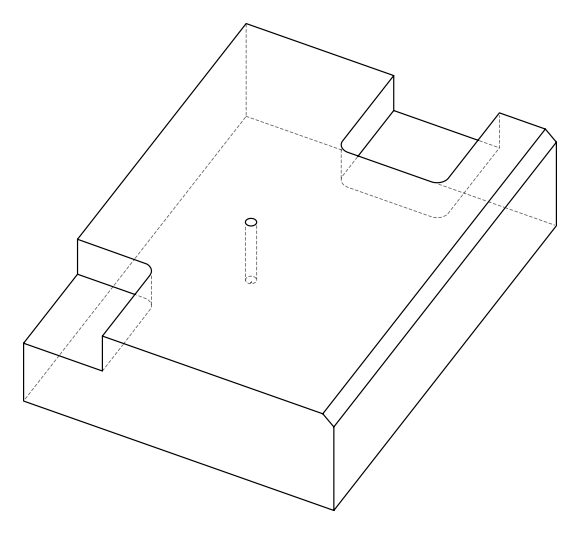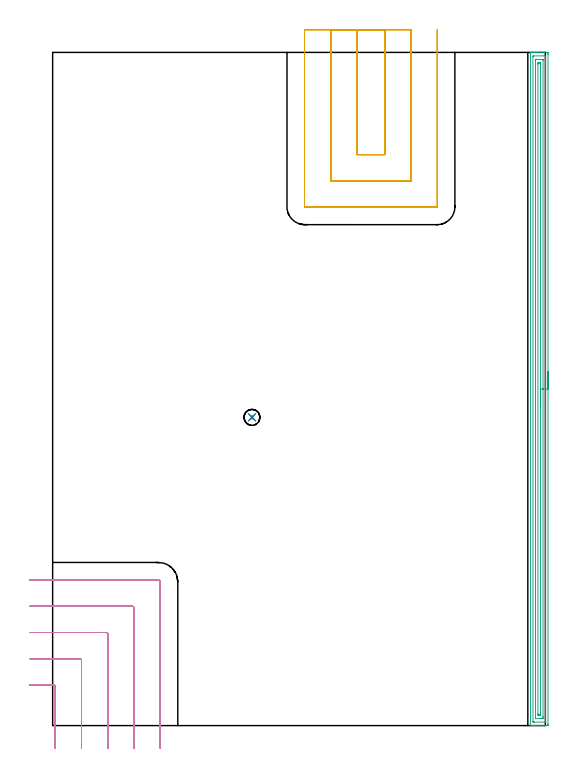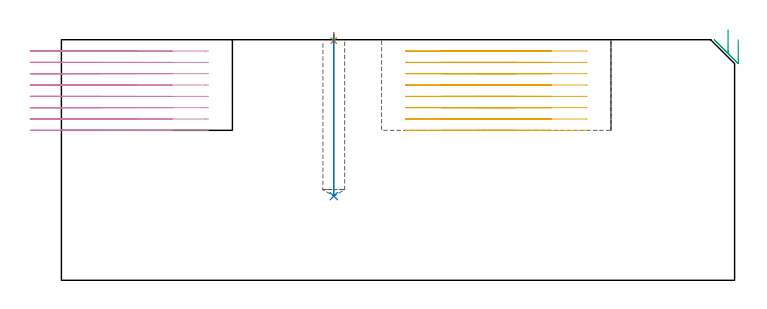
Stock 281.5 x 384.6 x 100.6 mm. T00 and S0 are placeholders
(PLAN: 5 operations, 3 tool changes, 36.5 min)
(1 SPOT_DRILL | STEP1POCKET | NXT0321_9005460120000 | 0.03 min | 1 mm3)
(2 DRILL_BLIND_HOLE_INTO_CENTER | STEP1POCKET | UGT0301_206 | 0.27 min | 4112 mm3)
(3 AREA_MILL | FG_CHAMFER_SURFACE | UGT0205_001 | 12.53 min | 19216 mm3)
(4 MILL_CORNER_NOTCH_RECTANGULAR | CORNER_NOTCH_RECTANGULAR | UGT0201_094 | Follow Part, ap 5, ae 75% | 9.87 min | 251577 mm3)
(5 MILL_SLOT | SLOT_PARTIAL_RECTANGULAR | UGT0201_094 | Follow Part, ap 5, ae 75% | 13.76 min | 356001 mm3)
(TOOL NXT0321_9005460120000 | NC Spot Drill, 142deg, 12mm, Carbide, Uncoated | D12 PA142 FL30 Z2)
(TOOL UGT0301_206 | Twist Drill 9.1 mm | D9.1 PA118 FL78 Z2)
(TOOL UGT0205_001 | Chamfer Mill 20 x 3 x 45 deg. | D20 FL50 Z2)
(TOOL UGT0201_094 | End mill 20 mm | D20 FL38 Z4)
(OP 1 SPOT_DRILL)
G17 G21 G94 G90
T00 M6
G54
G17 G0 G90 X113.9 Y176.1 S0 M3
G43 Z110.6 H0
G94 G81 G98 Z100.208 F250. R103.6
G80
M5
M2
(OP 2 DRILL_BLIND_HOLE_INTO_CENTER)
G17 G21 G94 G90
T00 M6
G54
G17 G0 G90 X113.9 Y176.1 S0 M3
G43 Z110.6 H0
G94 G81 G98 Z35.2 F250. R102.6
G80
M5
M2
(OP 3 AREA_MILL)
G17 G21 G94 G90
T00 M6
G54
G17 G0 G90 X283. Y202.3 S1061 M3
G43 Z110.6 H0
Z100.6
G94 G1 Y202.262 Z99.728 F250.
Y202.148 Z98.864
Y201.959 Z98.012
Y201.697 Z97.18
Y201.363 Z96.374
Y200.96 Z95.6
Y200.492 Z94.864
Y199.96 Z94.172
Y199.371 Z93.529
Y198.728 Z92.94
Y198.036 Z92.408
Y197.3 Z91.94
Y196.526 Z91.537
Y195.72 Z91.203
Y194.888 Z90.941
Y194.036 Z90.752
Y193.172 Z90.638
Y192.3 Z90.6
Y0.957
X282.999 Y0.622 Z90.601
X282.994 Y0.069 Z90.604
X282.992 Y0.008 Z90.606
X282.444 Y0.004 Z91.153
X281.826 Y0. Z91.771
X276.222 Z97.372
X274.792 Z98.804
X274.444 Z99.151
X273.749 Z99.85
X273.435 Z100.165
X273.042 Y0.007 Z100.55
X273.003 Y0.01 Z100.588
X273. Y0.175 Z100.6
Y384.425
X273.003 Y384.591 Z100.588
X273.043 Y384.6 Z100.548
X273.435 Z100.165
X273.749 Z99.851
X274.444 Z99.151
X275.681 Z97.916
X276.222 Z97.372
X276.841 Z96.755
X282.174 Z91.424
X282.444 Y384.598 Z91.153
X282.992 Y384.592 Z90.606
X282.994 Y384.531 Z90.604
X282.999 Y383.978 Z90.601
X283. Y383.42 Z90.6
Y192.3
X281.586 Z92.014
X281.585 Y2.409 Z92.015
X281.584 Y2.38 Z92.016
X281.556 Y2.01 Z92.044
X281.072 Y2.001 Z92.528
X275.333 Y2. Z98.267
X274.85 Y2.001 Z98.75
X274.444 Y2.01 Z99.156
X274.416 Y2.409 Z99.184
X274.415 Y2.439 Z99.185
Y382.191
X274.416 Y382.22 Z99.184
X274.444 Y382.59 Z99.156
X274.928 Y382.599 Z98.672
X280.667 Y382.6 Z92.933
X281.15 Y382.599 Z92.45
X281.556 Y382.59 Z92.044
X281.584 Y382.191 Z92.016
X281.585 Y382.161 Z92.015
X281.586 Y192.3 Z92.014
X280.172 Z93.428
X280.171 Y5.09 Z93.429
X280.17 Y4.696 Z93.43
X280.164 Y4.196 Z93.436
X280.161 Y4.01 Z93.439
X279.97 Y4.003 Z93.63
X279.778 Y4.001 Z93.822
X279.084 Y4. Z94.516
X276.027 Y4.001 Z97.573
X275.897 Y4.004 Z97.703
X275.851 Y4.008 Z97.749
X275.834 Y4.012 Z97.766
X275.833 Y4.018 Z97.767
X275.83 Y4.064 Z97.77
X275.829 Y4.196 Z97.771
Y4.592
Y379.51
X275.83 Y379.904 Z97.77
X275.835 Y380.404 Z97.765
X275.839 Y380.59 Z97.761
X276.03 Y380.597 Z97.57
X276.222 Y380.599 Z97.378
X276.916 Y380.6 Z96.684
X279.973 Y380.599 Z93.627
X280.103 Y380.596 Z93.497
X280.149 Y380.592 Z93.451
X280.166 Y380.588 Z93.434
X280.167 Y380.582 Z93.433
X280.17 Y380.536 Z93.43
X280.171 Y380.404 Z93.429
X280.172 Y380.008 Z93.428
Y192.3
X278.757 Z94.843
Y6.877
X278.753 Y6.12 Z94.847
X278.751 Y6.016 Z94.849
X278.654 Y6.01 Z94.946
X278.436 Y6.004 Z95.164
X278. Y6. Z95.6
X277.983 Z95.617
X277.558 Y6.004 Z96.042
X277.346 Y6.009 Z96.254
X277.25 Y6.013 Z96.35
X277.248 Y6.086 Z96.352
X277.243 Y6.744 Z96.357
Y377.723
X277.247 Y378.48 Z96.353
X277.249 Y378.584 Z96.351
X277.346 Y378.59 Z96.254
X277.564 Y378.596 Z96.036
X278. Y378.6 Z95.6
X278.017 Z95.583
X278.442 Y378.597 Z95.158
X278.654 Y378.591 Z94.946
X278.75 Y378.587 Z94.85
X278.752 Y378.514 Z94.848
X278.757 Y377.856 Z94.843
Y192.3
Y191.428 Z94.881
Y190.564 Z94.995
Y189.712 Z95.183
Y188.88 Z95.446
Y188.074 Z95.78
Y187.3 Z96.182
Y186.564 Z96.651
Y185.872 Z97.182
Y185.229 Z97.772
Y184.64 Z98.415
Y184.108 Z99.107
Y183.64 Z99.843
Y183.237 Z100.616
Y182.903 Z101.422
Y182.641 Z102.254
Y182.452 Z103.106
Y182.338 Z103.971
Y182.3 Z104.843
G0 Z110.6
M5
M2
(OP 4 MILL_CORNER_NOTCH_RECTANGULAR)
G17 G21 G94 G90
T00 M6
G54
G17 G0 G90 X1.5 Y-13. S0 M3
G43 Z110.6 H0
Z95.862
G94 G1 Y-10. F250.
Y22.206 F500.
G3 X0.506 Y23.2 R1.
G1 X-10.
X-13. F250.
G0 Z110.6
X16.5 Y-13.
Z95.862
G1 Y-10.
Y37.205 F500.
G3 X15.505 Y38.2 R1.
G1 X-10.
X-13. F250.
G0 Z110.6
X31.5 Y-13.
Z95.862
G1 Y-10.
Y52.205 F500.
G3 X30.505 Y53.2 R1.
G1 X-10.
X-13. F250.
G0 Z110.6
X46.5 Y-13.
Z95.862
G1 Y-10.
Y67.205 F500.
G3 X45.505 Y68.2 R1.
G1 X-10.
X-13. F250.
G0 Z110.6
X61.5 Y-13.
Z95.862
G1 Y-10.
Y82. F500.
G3 X60.3 Y83.2 R1.2
G1 X-10.
X-13. F250.
G0 Z110.6
X1.5 Y-13.
Z91.125
G1 Y-10.
Y22.206 F500.
G3 X0.506 Y23.2 R1.
G1 X-10.
X-13. F250.
G0 Z110.6
X16.5 Y-13.
Z91.125
G1 Y-10.
Y37.205 F500.
G3 X15.505 Y38.2 R1.
G1 X-10.
X-13. F250.
G0 Z110.6
X31.5 Y-13.
Z91.125
G1 Y-10.
Y52.205 F500.
G3 X30.505 Y53.2 R1.
G1 X-10.
X-13. F250.
G0 Z110.6
X46.5 Y-13.
Z91.125
G1 Y-10.
Y67.205 F500.
G3 X45.505 Y68.2 R1.
G1 X-10.
X-13. F250.
G0 Z110.6
X61.5 Y-13.
Z91.125
G1 Y-10.
Y82. F500.
G3 X60.3 Y83.2 R1.2
G1 X-10.
X-13. F250.
G0 Z110.6
X1.5 Y-13.
Z86.387
G1 Y-10.
Y22.206 F500.
G3 X0.506 Y23.2 R1.
G1 X-10.
X-13. F250.
G0 Z110.6
X16.5 Y-13.
Z86.387
G1 Y-10.
Y37.205 F500.
G3 X15.505 Y38.2 R1.
G1 X-10.
X-13. F250.
G0 Z110.6
X31.5 Y-13.
Z86.387
G1 Y-10.
Y52.205 F500.
G3 X30.505 Y53.2 R1.
G1 X-10.
X-13. F250.
G0 Z110.6
X46.5 Y-13.
Z86.387
G1 Y-10.
Y67.205 F500.
G3 X45.505 Y68.2 R1.
G1 X-10.
X-13. F250.
G0 Z110.6
X61.5 Y-13.
Z86.387
G1 Y-10.
Y82. F500.
G3 X60.3 Y83.2 R1.2
G1 X-10.
X-13. F250.
G0 Z110.6
X1.5 Y-13.
Z81.65
G1 Y-10.
Y22.206 F500.
G3 X0.506 Y23.2 R1.
G1 X-10.
X-13. F250.
G0 Z110.6
X16.5 Y-13.
Z81.65
G1 Y-10.
Y37.205 F500.
G3 X15.505 Y38.2 R1.
G1 X-10.
X-13. F250.
G0 Z110.6
X31.5 Y-13.
Z81.65
G1 Y-10.
Y52.205 F500.
G3 X30.505 Y53.2 R1.
G1 X-10.
X-13. F250.
G0 Z110.6
X46.5 Y-13.
Z81.65
G1 Y-10.
Y67.205 F500.
G3 X45.505 Y68.2 R1.
G1 X-10.
X-13. F250.
G0 Z110.6
X61.5 Y-13.
Z81.65
G1 Y-10.
Y82. F500.
G3 X60.3 Y83.2 R1.2
G1 X-10.
X-13. F250.
G0 Z110.6
X1.5 Y-13.
Z76.912
G1 Y-10.
Y22.206 F500.
G3 X0.506 Y23.2 R1.
G1 X-10.
X-13. F250.
G0 Z110.6
X16.5 Y-13.
Z76.912
G1 Y-10.
Y37.205 F500.
G3 X15.505 Y38.2 R1.
G1 X-10.
X-13. F250.
G0 Z110.6
X31.5 Y-13.
Z76.912
G1 Y-10.
Y52.205 F500.
G3 X30.505 Y53.2 R1.
G1 X-10.
X-13. F250.
G0 Z110.6
X46.5 Y-13.
Z76.912
G1 Y-10.
Y67.205 F500.
G3 X45.505 Y68.2 R1.
G1 X-10.
X-13. F250.
G0 Z110.6
X61.5 Y-13.
Z76.912
G1 Y-10.
Y82. F500.
G3 X60.3 Y83.2 R1.2
G1 X-10.
X-13. F250.
G0 Z110.6
X1.5 Y-13.
Z72.175
G1 Y-10.
Y22.206 F500.
G3 X0.506 Y23.2 R1.
G1 X-10.
X-13. F250.
G0 Z110.6
X16.5 Y-13.
Z72.175
G1 Y-10.
Y37.205 F500.
G3 X15.505 Y38.2 R1.
G1 X-10.
X-13. F250.
G0 Z110.6
X31.5 Y-13.
Z72.175
G1 Y-10.
Y52.205 F500.
G3 X30.505 Y53.2 R1.
G1 X-10.
X-13. F250.
G0 Z110.6
X46.5 Y-13.
Z72.175
G1 Y-10.
Y67.205 F500.
G3 X45.505 Y68.2 R1.
G1 X-10.
X-13. F250.
G0 Z110.6
X61.5 Y-13.
Z72.175
G1 Y-10.
Y82. F500.
G3 X60.3 Y83.2 R1.2
G1 X-10.
X-13. F250.
G0 Z110.6
X1.5 Y-13.
Z67.437
G1 Y-10.
Y22.206 F500.
G3 X0.506 Y23.2 R1.
G1 X-10.
X-13. F250.
G0 Z110.6
X16.5 Y-13.
Z67.437
G1 Y-10.
Y37.205 F500.
G3 X15.505 Y38.2 R1.
G1 X-10.
X-13. F250.
G0 Z110.6
X31.5 Y-13.
Z67.437
G1 Y-10.
Y52.205 F500.
G3 X30.505 Y53.2 R1.
G1 X-10.
X-13. F250.
G0 Z110.6
X46.5 Y-13.
Z67.437
G1 Y-10.
Y67.205 F500.
G3 X45.505 Y68.2 R1.
G1 X-10.
X-13. F250.
G0 Z110.6
X61.5 Y-13.
Z67.437
G1 Y-10.
Y82. F500.
G3 X60.3 Y83.2 R1.2
G1 X-10.
X-13. F250.
G0 Z110.6
X1.5 Y-13.
Z62.7
G1 Y-10.
Y22.206 F500.
G3 X0.506 Y23.2 R1.
G1 X-10.
X-13. F250.
G0 Z110.6
X16.5 Y-13.
Z62.7
G1 Y-10.
Y37.205 F500.
G3 X15.505 Y38.2 R1.
G1 X-10.
X-13. F250.
G0 Z110.6
X31.5 Y-13.
Z62.7
G1 Y-10.
Y52.205 F500.
G3 X30.505 Y53.2 R1.
G1 X-10.
X-13. F250.
G0 Z110.6
X46.5 Y-13.
Z62.7
G1 Y-10.
Y67.205 F500.
G3 X45.505 Y68.2 R1.
G1 X-10.
X-13. F250.
G0 Z110.6
X61.5 Y-13.
Z62.7
G1 Y-10.
Y82. F500.
G3 X60.3 Y83.2 R1.2
G1 X-10.
X-13. F250.
G0 Z110.6
M5
M2
(OP 5 MILL_SLOT)
G17 G21 G94 G90
T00 M6
G54
G17 G0 G90 X173.9 Y397.6 S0 M3
G43 Z110.6 H0
Z95.862
G94 G1 Y394.6 F250.
Y326.2 F500.
X189.8
Y394.6
Y397.6 F250.
X158.9
Y394.6
Y311.2 F500.
X204.8
Y394.6
Y397.6 F250.
X143.9
Y394.6
Y296.4 F500.
G3 X144.1 Y296.2 R0.2
G1 X219.6
G3 X219.8 Y296.4 R0.2
G1 Y394.6
Y397.6 F250.
G0 X173.9 Z91.125
G1 Y394.6
Y326.2 F500.
X189.8
Y394.6
Y397.6 F250.
X158.9
Y394.6
Y311.2 F500.
X204.8
Y394.6
Y397.6 F250.
X143.9
Y394.6
Y296.4 F500.
G3 X144.1 Y296.2 R0.2
G1 X219.6
G3 X219.8 Y296.4 R0.2
G1 Y394.6
Y397.6 F250.
G0 X173.9 Z86.387
G1 Y394.6
Y326.2 F500.
X189.8
Y394.6
Y397.6 F250.
X158.9
Y394.6
Y311.2 F500.
X204.8
Y394.6
Y397.6 F250.
X143.9
Y394.6
Y296.4 F500.
G3 X144.1 Y296.2 R0.2
G1 X219.6
G3 X219.8 Y296.4 R0.2
G1 Y394.6
Y397.6 F250.
G0 X173.9 Z81.65
G1 Y394.6
Y326.2 F500.
X189.8
Y394.6
Y397.6 F250.
X158.9
Y394.6
Y311.2 F500.
X204.8
Y394.6
Y397.6 F250.
X143.9
Y394.6
Y296.4 F500.
G3 X144.1 Y296.2 R0.2
G1 X219.6
G3 X219.8 Y296.4 R0.2
G1 Y394.6
Y397.6 F250.
G0 X173.9 Z76.912
G1 Y394.6
Y326.2 F500.
X189.8
Y394.6
Y397.6 F250.
X158.9
Y394.6
Y311.2 F500.
X204.8
Y394.6
Y397.6 F250.
X143.9
Y394.6
Y296.4 F500.
G3 X144.1 Y296.2 R0.2
G1 X219.6
G3 X219.8 Y296.4 R0.2
G1 Y394.6
Y397.6 F250.
G0 X173.9 Z72.175
G1 Y394.6
Y326.2 F500.
X189.8
Y394.6
Y397.6 F250.
X158.9
Y394.6
Y311.2 F500.
X204.8
Y394.6
Y397.6 F250.
X143.9
Y394.6
Y296.4 F500.
G3 X144.1 Y296.2 R0.2
G1 X219.6
G3 X219.8 Y296.4 R0.2
G1 Y394.6
Y397.6 F250.
G0 X173.9 Z67.437
G1 Y394.6
Y326.2 F500.
X189.8
Y394.6
Y397.6 F250.
X158.9
Y394.6
Y311.2 F500.
X204.8
Y394.6
Y397.6 F250.
X143.9
Y394.6
Y296.4 F500.
G3 X144.1 Y296.2 R0.2
G1 X219.6
G3 X219.8 Y296.4 R0.2
G1 Y394.6
Y397.6 F250.
G0 X173.9 Z62.7
G1 Y394.6
Y326.2 F500.
X189.8
Y394.6
Y397.6 F250.
X158.9
Y394.6
Y311.2 F500.
X204.8
Y394.6
Y397.6 F250.
X143.9
Y394.6
Y296.4 F500.
G3 X144.1 Y296.2 R0.2
G1 X219.6
G3 X219.8 Y296.4 R0.2
G1 Y394.6
Y397.6 F250.
G0 Z110.6
M5
M2
